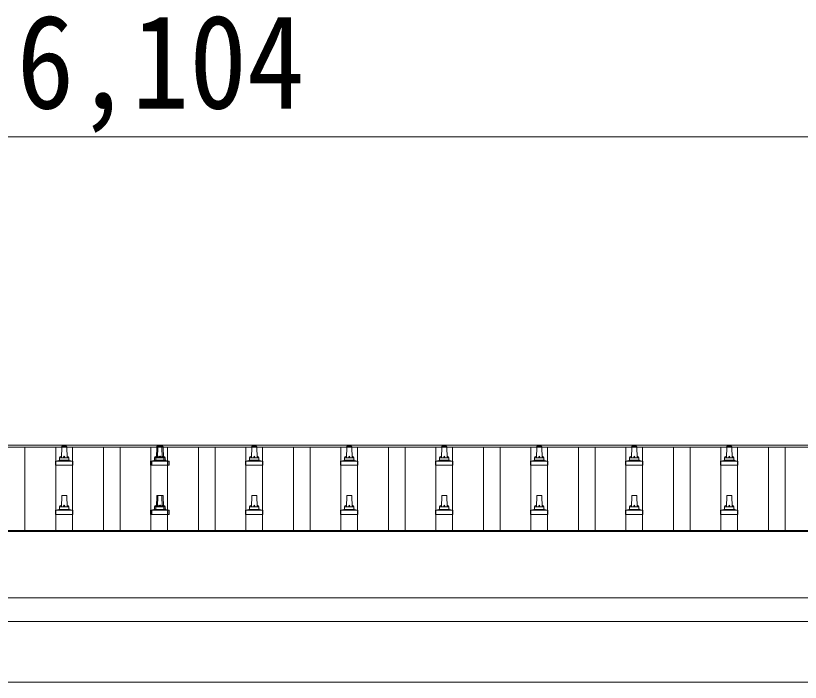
# Model space of a CAD drawing. Units: millimetres at full size, sheet at 1:60; details may follow other scales. Extents: x -16864 to 16864, y -11640 to 11640.
# Drawn here: x -8272 to -6620, y -5089 to -3685 of the extents above; entities that cross this region are included whole.
import ezdxf
from ezdxf.enums import TextEntityAlignment as Align

# ---------------------------------------------------------------- set-up
doc = ezdxf.new("R2010")
doc.units = ezdxf.units.MM
doc.header["$LTSCALE"] = 60
for name, color, linetype, lineweight in [('0-2_TEXT1', 4, 'Continuous', 9), ('0-5_ELV2', 5, 'Continuous', 5), ('0-8_TABLE1', 6, 'Continuous', 9)]:
    doc.layers.add(name, color=color, linetype=linetype, lineweight=lineweight)
doc.styles.add('ＭＳ ゴシック', font='')
doc.styles.get('ＭＳ ゴシック').set_extended_font_data('MS Gothic')

msp = doc.modelspace()

# ---------------------------------------------------------------- linework, layer by layer
at = {"layer": '0-2_TEXT1'}
for p, q in [((-10992.98, -4589.79), (-4946.98, -4589.79)), ((-10992.98, -4593.37), (-4946.98, -4593.37)), ((-10990.98, -4769.4), (-4948.98, -4769.4)), ((-10990.98, -4771.29), (-4948.98, -4771.29)), ((-4948.98, -4911.17), (-10990.98, -4911.17)), ((-10990.98, -4961), (-4948.98, -4961)), ((-10969.98, -5088.9), (-5073.98, -5088.9))]:
    msp.add_line(p, q, dxfattribs=at)
at = {"layer": '0-5_ELV2', "color": 4, "lineweight": 9}
for p, q in [((-8252.48, -4769.4), (-8252.48, -4593.37)), ((-8187.48, -4769.4), (-8187.48, -4593.37)), ((-8152.48, -4769.4), (-8152.48, -4593.37)), ((-8087.48, -4769.4), (-8087.48, -4593.37)), ((-8052.48, -4769.4), (-8052.48, -4593.37)), ((-7987.48, -4769.4), (-7987.48, -4593.37)), ((-7952.48, -4769.4), (-7952.48, -4593.37)), ((-7887.48, -4769.4), (-7887.48, -4593.37)), ((-7852.48, -4769.4), (-7852.48, -4593.37)), ((-7787.48, -4769.4), (-7787.48, -4593.37)), ((-7752.48, -4769.4), (-7752.48, -4593.37)), ((-7687.48, -4769.4), (-7687.48, -4593.37)), ((-7652.48, -4769.4), (-7652.48, -4593.37)), ((-7587.48, -4769.4), (-7587.48, -4593.37)), ((-7552.48, -4769.4), (-7552.48, -4593.37)), ((-7487.48, -4769.4), (-7487.48, -4593.37)), ((-7452.48, -4769.4), (-7452.48, -4593.37)), ((-7387.48, -4769.4), (-7387.48, -4593.37)), ((-7352.48, -4769.4), (-7352.48, -4593.37)), ((-7287.48, -4769.4), (-7287.48, -4593.37)), ((-7252.48, -4769.4), (-7252.48, -4593.37)), ((-7187.48, -4769.4), (-7187.48, -4593.37)), ((-7152.48, -4769.4), (-7152.48, -4593.37)), ((-7087.48, -4769.4), (-7087.48, -4593.37)), ((-7052.48, -4769.4), (-7052.48, -4593.37)), ((-6987.48, -4769.4), (-6987.48, -4593.37)), ((-6952.48, -4769.4), (-6952.48, -4593.37)), ((-6887.48, -4769.4), (-6887.48, -4593.37)), ((-6852.48, -4769.4), (-6852.48, -4593.37)), ((-6787.48, -4769.4), (-6787.48, -4593.37)), ((-6752.48, -4769.4), (-6752.48, -4593.37)), ((-6687.48, -4769.4), (-6687.48, -4593.37)), ((-6652.48, -4769.4), (-6652.48, -4593.37))]:
    msp.add_line(p, q, dxfattribs=at)
at = {"layer": '0-5_ELV2'}
for p, q in [((-8175.98, -4616.3), (-8175.26, -4592.78)), ((-8174.26, -4591.8), (-8165.71, -4591.8)), ((-8164.71, -4592.78), (-8163.98, -4616.3)), ((-7975.98, -4616.3), (-7975.26, -4592.78)), ((-7974.26, -4591.8), (-7962.96, -4591.8)), ((-7973.23, -4616.3), (-7972.51, -4592.78)), ((-7964.71, -4592.78), (-7963.98, -4616.3)), ((-7961.96, -4592.78), (-7961.23, -4616.3)), ((-7775.98, -4616.3), (-7775.26, -4592.78)), ((-7774.26, -4591.8), (-7765.71, -4591.8)), ((-7764.71, -4592.78), (-7763.98, -4616.3)), ((-7575.98, -4616.3), (-7575.26, -4592.78)), ((-7574.26, -4591.8), (-7565.71, -4591.8)), ((-7564.71, -4592.78), (-7563.98, -4616.3)), ((-7375.98, -4616.3), (-7375.26, -4592.78)), ((-7374.26, -4591.8), (-7365.71, -4591.8)), ((-7364.71, -4592.78), (-7363.98, -4616.3)), ((-7175.98, -4616.3), (-7175.26, -4592.78)), ((-7174.26, -4591.8), (-7165.71, -4591.8)), ((-7164.71, -4592.78), (-7163.98, -4616.3)), ((-6975.98, -4616.3), (-6975.26, -4592.78)), ((-6974.26, -4591.8), (-6965.71, -4591.8)), ((-6964.71, -4592.78), (-6963.98, -4616.3)), ((-6775.98, -4616.3), (-6775.26, -4592.78)), ((-6774.26, -4591.8), (-6765.71, -4591.8)), ((-6764.71, -4592.78), (-6763.98, -4616.3)), ((-8188.23, -4631.8), (-8188.23, -4624.09)), ((-8187.85, -4623.3), (-8152.12, -4623.3)), ((-8187.47, -4623.12), (-8180.75, -4621.49)), ((-8180.37, -4621.3), (-8159.6, -4621.3)), ((-8179.98, -4620.52), (-8179.98, -4616.3)), ((-8178.98, -4616.3), (-8160.98, -4616.3)), ((-8159.98, -4620.52), (-8159.98, -4616.3)), ((-8152.5, -4623.12), (-8159.22, -4621.49)), ((-8151.73, -4631.8), (-8151.73, -4624.09)), ((-7988.23, -4631.8), (-7988.23, -4624.09)), ((-7987.85, -4623.3), (-7949.37, -4623.3)), ((-7987.47, -4623.12), (-7980.75, -4621.49)), ((-7985.48, -4631.8), (-7985.48, -4624.09)), ((-7984.72, -4623.12), (-7978, -4621.49)), ((-7980.37, -4621.3), (-7956.85, -4621.3)), ((-7979.98, -4620.52), (-7979.98, -4616.3)), ((-7978.98, -4616.3), (-7958.23, -4616.3)), ((-7977.23, -4620.52), (-7977.23, -4616.3)), ((-7959.98, -4620.52), (-7959.98, -4616.3)), ((-7952.5, -4623.12), (-7959.22, -4621.49)), ((-7957.23, -4620.52), (-7957.23, -4616.3)), ((-7949.75, -4623.12), (-7956.47, -4621.49)), ((-7951.73, -4631.8), (-7951.73, -4624.09)), ((-7948.98, -4631.8), (-7948.98, -4624.09)), ((-7788.23, -4631.8), (-7788.23, -4624.09)), ((-7787.85, -4623.3), (-7752.12, -4623.3)), ((-7787.47, -4623.12), (-7780.75, -4621.49)), ((-7780.37, -4621.3), (-7759.6, -4621.3)), ((-7779.98, -4620.52), (-7779.98, -4616.3)), ((-7778.98, -4616.3), (-7760.98, -4616.3)), ((-7759.98, -4620.52), (-7759.98, -4616.3)), ((-7752.5, -4623.12), (-7759.22, -4621.49)), ((-7751.73, -4631.8), (-7751.73, -4624.09)), ((-7588.23, -4631.8), (-7588.23, -4624.09)), ((-7587.85, -4623.3), (-7552.12, -4623.3)), ((-7587.47, -4623.12), (-7580.75, -4621.49)), ((-7580.37, -4621.3), (-7559.6, -4621.3)), ((-7579.98, -4620.52), (-7579.98, -4616.3)), ((-7578.98, -4616.3), (-7560.98, -4616.3)), ((-7559.98, -4620.52), (-7559.98, -4616.3)), ((-7552.5, -4623.12), (-7559.22, -4621.49)), ((-7551.73, -4631.8), (-7551.73, -4624.09)), ((-7388.23, -4631.8), (-7388.23, -4624.09)), ((-7387.85, -4623.3), (-7352.12, -4623.3)), ((-7387.47, -4623.12), (-7380.75, -4621.49)), ((-7380.37, -4621.3), (-7359.6, -4621.3)), ((-7379.98, -4620.52), (-7379.98, -4616.3)), ((-7378.98, -4616.3), (-7360.98, -4616.3)), ((-7359.98, -4620.52), (-7359.98, -4616.3)), ((-7352.5, -4623.12), (-7359.22, -4621.49)), ((-7351.73, -4631.8), (-7351.73, -4624.09)), ((-7188.23, -4631.8), (-7188.23, -4624.09)), ((-7187.85, -4623.3), (-7152.12, -4623.3)), ((-7187.47, -4623.12), (-7180.75, -4621.49)), ((-7180.37, -4621.3), (-7159.6, -4621.3)), ((-7179.98, -4620.52), (-7179.98, -4616.3)), ((-7178.98, -4616.3), (-7160.98, -4616.3)), ((-7159.98, -4620.52), (-7159.98, -4616.3)), ((-7152.5, -4623.12), (-7159.22, -4621.49)), ((-7151.73, -4631.8), (-7151.73, -4624.09)), ((-6988.23, -4631.8), (-6988.23, -4624.09)), ((-6987.85, -4623.3), (-6952.12, -4623.3)), ((-6987.47, -4623.12), (-6980.75, -4621.49)), ((-6980.37, -4621.3), (-6959.6, -4621.3)), ((-6979.98, -4620.52), (-6979.98, -4616.3)), ((-6978.98, -4616.3), (-6960.98, -4616.3)), ((-6959.98, -4620.52), (-6959.98, -4616.3)), ((-6952.5, -4623.12), (-6959.22, -4621.49)), ((-6951.73, -4631.8), (-6951.73, -4624.09)), ((-6788.23, -4631.8), (-6788.23, -4624.09)), ((-6787.85, -4623.3), (-6752.12, -4623.3)), ((-6787.47, -4623.12), (-6780.75, -4621.49)), ((-6780.37, -4621.3), (-6759.6, -4621.3)), ((-6779.98, -4620.52), (-6779.98, -4616.3)), ((-6778.98, -4616.3), (-6760.98, -4616.3)), ((-6759.98, -4620.52), (-6759.98, -4616.3)), ((-6752.5, -4623.12), (-6759.22, -4621.49)), ((-6751.73, -4631.8), (-6751.73, -4624.09)), ((-8151.73, -4631.8), (-8188.23, -4631.8)), ((-7948.98, -4631.8), (-7988.23, -4631.8)), ((-7751.73, -4631.8), (-7788.23, -4631.8)), ((-7551.73, -4631.8), (-7588.23, -4631.8)), ((-7351.73, -4631.8), (-7388.23, -4631.8)), ((-7151.73, -4631.8), (-7188.23, -4631.8)), ((-6951.73, -4631.8), (-6988.23, -4631.8)), ((-6751.73, -4631.8), (-6788.23, -4631.8)), ((-8175.98, -4719.64), (-8175.26, -4696.11)), ((-8174.26, -4695.14), (-8165.71, -4695.14)), ((-8164.71, -4696.11), (-8163.98, -4719.64)), ((-7975.98, -4719.64), (-7975.26, -4696.11)), ((-7974.26, -4695.14), (-7962.96, -4695.14)), ((-7973.23, -4719.64), (-7972.51, -4696.11)), ((-7964.71, -4696.11), (-7963.98, -4719.64)), ((-7961.96, -4696.11), (-7961.23, -4719.64)), ((-7775.98, -4719.64), (-7775.26, -4696.11)), ((-7774.26, -4695.14), (-7765.71, -4695.14)), ((-7764.71, -4696.11), (-7763.98, -4719.64)), ((-7575.98, -4719.64), (-7575.26, -4696.11)), ((-7574.26, -4695.14), (-7565.71, -4695.14)), ((-7564.71, -4696.11), (-7563.98, -4719.64)), ((-7375.98, -4719.64), (-7375.26, -4696.11)), ((-7374.26, -4695.14), (-7365.71, -4695.14)), ((-7364.71, -4696.11), (-7363.98, -4719.64)), ((-7175.98, -4719.64), (-7175.26, -4696.11)), ((-7174.26, -4695.14), (-7165.71, -4695.14)), ((-7164.71, -4696.11), (-7163.98, -4719.64)), ((-6975.98, -4719.64), (-6975.26, -4696.11)), ((-6974.26, -4695.14), (-6965.71, -4695.14)), ((-6964.71, -4696.11), (-6963.98, -4719.64)), ((-6775.98, -4719.64), (-6775.26, -4696.11)), ((-6774.26, -4695.14), (-6765.71, -4695.14)), ((-6764.71, -4696.11), (-6763.98, -4719.64)), ((-8179.98, -4723.85), (-8179.98, -4719.64)), ((-8178.98, -4719.64), (-8160.98, -4719.64)), ((-8159.98, -4723.85), (-8159.98, -4719.64)), ((-7979.98, -4723.85), (-7979.98, -4719.64)), ((-7978.98, -4719.64), (-7958.23, -4719.64)), ((-7977.23, -4723.85), (-7977.23, -4719.64)), ((-7959.98, -4723.85), (-7959.98, -4719.64)), ((-7957.23, -4723.85), (-7957.23, -4719.64)), ((-7779.98, -4723.85), (-7779.98, -4719.64)), ((-7778.98, -4719.64), (-7760.98, -4719.64)), ((-7759.98, -4723.85), (-7759.98, -4719.64)), ((-7579.98, -4723.85), (-7579.98, -4719.64)), ((-7578.98, -4719.64), (-7560.98, -4719.64)), ((-7559.98, -4723.85), (-7559.98, -4719.64)), ((-7379.98, -4723.85), (-7379.98, -4719.64)), ((-7378.98, -4719.64), (-7360.98, -4719.64)), ((-7359.98, -4723.85), (-7359.98, -4719.64)), ((-7179.98, -4723.85), (-7179.98, -4719.64)), ((-7178.98, -4719.64), (-7160.98, -4719.64)), ((-7159.98, -4723.85), (-7159.98, -4719.64)), ((-6979.98, -4723.85), (-6979.98, -4719.64)), ((-6978.98, -4719.64), (-6960.98, -4719.64)), ((-6959.98, -4723.85), (-6959.98, -4719.64)), ((-6779.98, -4723.85), (-6779.98, -4719.64)), ((-6778.98, -4719.64), (-6760.98, -4719.64)), ((-6759.98, -4723.85), (-6759.98, -4719.64)), ((-8188.23, -4735.14), (-8188.23, -4727.42)), ((-8151.73, -4735.14), (-8188.23, -4735.14)), ((-8187.85, -4726.64), (-8152.12, -4726.64)), ((-8187.47, -4726.45), (-8180.75, -4724.82)), ((-8180.37, -4724.64), (-8159.6, -4724.64)), ((-8152.5, -4726.45), (-8159.22, -4724.82)), ((-8151.73, -4735.14), (-8151.73, -4727.42)), ((-7988.23, -4735.14), (-7988.23, -4727.42)), ((-7948.98, -4735.14), (-7988.23, -4735.14)), ((-7987.85, -4726.64), (-7949.37, -4726.64)), ((-7987.47, -4726.45), (-7980.75, -4724.82)), ((-7985.48, -4735.14), (-7985.48, -4727.42)), ((-7984.72, -4726.45), (-7978, -4724.82)), ((-7980.37, -4724.64), (-7956.85, -4724.64)), ((-7952.5, -4726.45), (-7959.22, -4724.82)), ((-7949.75, -4726.45), (-7956.47, -4724.82)), ((-7951.73, -4735.14), (-7951.73, -4727.42)), ((-7948.98, -4735.14), (-7948.98, -4727.42)), ((-7788.23, -4735.14), (-7788.23, -4727.42)), ((-7751.73, -4735.14), (-7788.23, -4735.14)), ((-7787.85, -4726.64), (-7752.12, -4726.64)), ((-7787.47, -4726.45), (-7780.75, -4724.82)), ((-7780.37, -4724.64), (-7759.6, -4724.64)), ((-7752.5, -4726.45), (-7759.22, -4724.82)), ((-7751.73, -4735.14), (-7751.73, -4727.42)), ((-7588.23, -4735.14), (-7588.23, -4727.42)), ((-7551.73, -4735.14), (-7588.23, -4735.14)), ((-7587.85, -4726.64), (-7552.12, -4726.64)), ((-7587.47, -4726.45), (-7580.75, -4724.82)), ((-7580.37, -4724.64), (-7559.6, -4724.64)), ((-7552.5, -4726.45), (-7559.22, -4724.82)), ((-7551.73, -4735.14), (-7551.73, -4727.42)), ((-7388.23, -4735.14), (-7388.23, -4727.42)), ((-7351.73, -4735.14), (-7388.23, -4735.14)), ((-7387.85, -4726.64), (-7352.12, -4726.64)), ((-7387.47, -4726.45), (-7380.75, -4724.82)), ((-7380.37, -4724.64), (-7359.6, -4724.64)), ((-7352.5, -4726.45), (-7359.22, -4724.82)), ((-7351.73, -4735.14), (-7351.73, -4727.42)), ((-7188.23, -4735.14), (-7188.23, -4727.42)), ((-7151.73, -4735.14), (-7188.23, -4735.14)), ((-7187.85, -4726.64), (-7152.12, -4726.64)), ((-7187.47, -4726.45), (-7180.75, -4724.82)), ((-7180.37, -4724.64), (-7159.6, -4724.64)), ((-7152.5, -4726.45), (-7159.22, -4724.82)), ((-7151.73, -4735.14), (-7151.73, -4727.42)), ((-6988.23, -4735.14), (-6988.23, -4727.42)), ((-6951.73, -4735.14), (-6988.23, -4735.14)), ((-6987.85, -4726.64), (-6952.12, -4726.64)), ((-6987.47, -4726.45), (-6980.75, -4724.82)), ((-6980.37, -4724.64), (-6959.6, -4724.64)), ((-6952.5, -4726.45), (-6959.22, -4724.82)), ((-6951.73, -4735.14), (-6951.73, -4727.42)), ((-6788.23, -4735.14), (-6788.23, -4727.42)), ((-6751.73, -4735.14), (-6788.23, -4735.14)), ((-6787.85, -4726.64), (-6752.12, -4726.64)), ((-6787.47, -4726.45), (-6780.75, -4724.82)), ((-6780.37, -4724.64), (-6759.6, -4724.64)), ((-6752.5, -4726.45), (-6759.22, -4724.82)), ((-6751.73, -4735.14), (-6751.73, -4727.42))]:
    msp.add_line(p, q, dxfattribs=at)
for centre, radius, start, end in [((-8174.26, -4592.8), 1, 90, 178.60509), ((-8165.71, -4592.8), 1, 1.39491, 90), ((-7974.26, -4592.8), 1, 90, 178.60509), ((-7971.51, -4592.8), 1, 90, 178.60509), ((-7965.71, -4592.8), 1, 1.39491, 90), ((-7962.96, -4592.8), 1, 1.39491, 90), ((-7774.26, -4592.8), 1, 90, 178.60509), ((-7765.71, -4592.8), 1, 1.39491, 90), ((-7574.26, -4592.8), 1, 90, 178.60509), ((-7565.71, -4592.8), 1, 1.39491, 90), ((-7374.26, -4592.8), 1, 90, 178.60509), ((-7365.71, -4592.8), 1, 1.39491, 90), ((-7174.26, -4592.8), 1, 90, 178.60509), ((-7165.71, -4592.8), 1, 1.39491, 90), ((-6974.26, -4592.8), 1, 90, 178.60509), ((-6965.71, -4592.8), 1, 1.39491, 90), ((-6774.26, -4592.8), 1, 90, 178.60509), ((-6765.71, -4592.8), 1, 1.39491, 90), ((-8187.23, -4624.09), 1, 103.62699, 180), ((-8180.98, -4620.52), 1, 283.62699, 0), ((-8175.9, -4616.94), 4.13, 90, 171.17633), ((-8178.98, -4617.3), 1, 90, 180), ((-8166.65, -4616.3), 4.83, 133.60282, 180), ((-8173.32, -4616.3), 4.83, 0, 46.39718), ((-8164.07, -4616.94), 4.13, 8.82367, 90), ((-8160.98, -4617.3), 1, 0, 90), ((-8158.98, -4620.52), 1, 180, 256.37301), ((-8152.73, -4624.09), 1, 0, 76.37301), ((-7987.23, -4624.09), 1, 103.62699, 180), ((-7984.48, -4624.09), 1, 103.62699, 180), ((-7980.98, -4620.52), 1, 283.62699, 0), ((-7975.9, -4616.94), 4.13, 90, 171.17633), ((-7978.98, -4617.3), 1, 90, 180), ((-7978.23, -4620.52), 1, 283.62699, 0), ((-7973.15, -4616.94), 4.13, 90, 171.17633), ((-7976.23, -4617.3), 1, 90, 180), ((-7966.65, -4616.3), 4.83, 133.60282, 180), ((-7973.32, -4616.3), 4.83, 0, 46.39718), ((-7963.9, -4616.3), 4.83, 133.60282, 180), ((-7970.57, -4616.3), 4.83, 0, 46.39718), ((-7964.07, -4616.94), 4.13, 8.82367, 90), ((-7961.32, -4616.94), 4.13, 8.82367, 90), ((-7960.98, -4617.3), 1, 0, 90), ((-7958.98, -4620.52), 1, 180, 256.37301), ((-7958.23, -4617.3), 1, 0, 90), ((-7956.23, -4620.52), 1, 180, 256.37301), ((-7952.73, -4624.09), 1, 0, 76.37301), ((-7949.98, -4624.09), 1, 0, 76.37301), ((-7787.23, -4624.09), 1, 103.62699, 180), ((-7780.98, -4620.52), 1, 283.62699, 0), ((-7775.9, -4616.94), 4.13, 90, 171.17633), ((-7778.98, -4617.3), 1, 90, 180), ((-7766.65, -4616.3), 4.83, 133.60282, 180), ((-7773.32, -4616.3), 4.83, 0, 46.39718), ((-7764.07, -4616.94), 4.13, 8.82367, 90), ((-7760.98, -4617.3), 1, 0, 90), ((-7758.98, -4620.52), 1, 180, 256.37301), ((-7752.73, -4624.09), 1, 0, 76.37301), ((-7587.23, -4624.09), 1, 103.62699, 180), ((-7580.98, -4620.52), 1, 283.62699, 0), ((-7575.9, -4616.94), 4.13, 90, 171.17633), ((-7578.98, -4617.3), 1, 90, 180), ((-7566.65, -4616.3), 4.83, 133.60282, 180), ((-7573.32, -4616.3), 4.83, 0, 46.39718), ((-7564.07, -4616.94), 4.13, 8.82367, 90), ((-7560.98, -4617.3), 1, 0, 90), ((-7558.98, -4620.52), 1, 180, 256.37301), ((-7552.73, -4624.09), 1, 0, 76.37301), ((-7387.23, -4624.09), 1, 103.62699, 180), ((-7380.98, -4620.52), 1, 283.62699, 0), ((-7375.9, -4616.94), 4.13, 90, 171.17633), ((-7378.98, -4617.3), 1, 90, 180), ((-7366.65, -4616.3), 4.83, 133.60282, 180), ((-7373.32, -4616.3), 4.83, 0, 46.39718), ((-7364.07, -4616.94), 4.13, 8.82367, 90), ((-7360.98, -4617.3), 1, 0, 90), ((-7358.98, -4620.52), 1, 180, 256.37301), ((-7352.73, -4624.09), 1, 0, 76.37301), ((-7187.23, -4624.09), 1, 103.62699, 180), ((-7180.98, -4620.52), 1, 283.62699, 0), ((-7175.9, -4616.94), 4.13, 90, 171.17633), ((-7178.98, -4617.3), 1, 90, 180), ((-7166.65, -4616.3), 4.83, 133.60282, 180), ((-7173.32, -4616.3), 4.83, 0, 46.39718), ((-7164.07, -4616.94), 4.13, 8.82367, 90), ((-7160.98, -4617.3), 1, 0, 90), ((-7158.98, -4620.52), 1, 180, 256.37301), ((-7152.73, -4624.09), 1, 0, 76.37301), ((-6987.23, -4624.09), 1, 103.62699, 180), ((-6980.98, -4620.52), 1, 283.62699, 0), ((-6975.9, -4616.94), 4.13, 90, 171.17633), ((-6978.98, -4617.3), 1, 90, 180), ((-6966.65, -4616.3), 4.83, 133.60282, 180), ((-6973.32, -4616.3), 4.83, 0, 46.39718), ((-6964.07, -4616.94), 4.13, 8.82367, 90), ((-6960.98, -4617.3), 1, 0, 90), ((-6958.98, -4620.52), 1, 180, 256.37301), ((-6952.73, -4624.09), 1, 0, 76.37301), ((-6787.23, -4624.09), 1, 103.62699, 180), ((-6780.98, -4620.52), 1, 283.62699, 0), ((-6775.9, -4616.94), 4.13, 90, 171.17633), ((-6778.98, -4617.3), 1, 90, 180), ((-6766.65, -4616.3), 4.83, 133.60282, 180), ((-6773.32, -4616.3), 4.83, 0, 46.39718), ((-6764.07, -4616.94), 4.13, 8.82367, 90), ((-6760.98, -4617.3), 1, 0, 90), ((-6758.98, -4620.52), 1, 180, 256.37301), ((-6752.73, -4624.09), 1, 0, 76.37301), ((-8174.26, -4696.14), 1, 90, 178.60509), ((-8165.71, -4696.14), 1, 1.39491, 90), ((-7974.26, -4696.14), 1, 90, 178.60509), ((-7971.51, -4696.14), 1, 90, 178.60509), ((-7965.71, -4696.14), 1, 1.39491, 90), ((-7962.96, -4696.14), 1, 1.39491, 90), ((-7774.26, -4696.14), 1, 90, 178.60509), ((-7765.71, -4696.14), 1, 1.39491, 90), ((-7574.26, -4696.14), 1, 90, 178.60509), ((-7565.71, -4696.14), 1, 1.39491, 90), ((-7374.26, -4696.14), 1, 90, 178.60509), ((-7365.71, -4696.14), 1, 1.39491, 90), ((-7174.26, -4696.14), 1, 90, 178.60509), ((-7165.71, -4696.14), 1, 1.39491, 90), ((-6974.26, -4696.14), 1, 90, 178.60509), ((-6965.71, -4696.14), 1, 1.39491, 90), ((-6774.26, -4696.14), 1, 90, 178.60509), ((-6765.71, -4696.14), 1, 1.39491, 90), ((-8180.98, -4723.85), 1, 283.62699, 0), ((-8175.9, -4720.27), 4.13, 90, 171.17633), ((-8178.98, -4720.64), 1, 90, 180), ((-8166.65, -4719.64), 4.83, 133.60282, 180), ((-8173.32, -4719.64), 4.83, 0, 46.39718), ((-8164.07, -4720.27), 4.13, 8.82367, 90), ((-8160.98, -4720.64), 1, 0, 90), ((-8158.98, -4723.85), 1, 180, 256.37301), ((-7980.98, -4723.85), 1, 283.62699, 0), ((-7975.9, -4720.27), 4.13, 90, 171.17633), ((-7978.98, -4720.64), 1, 90, 180), ((-7978.23, -4723.85), 1, 283.62699, 0), ((-7973.15, -4720.27), 4.13, 90, 171.17633), ((-7976.23, -4720.64), 1, 90, 180), ((-7966.65, -4719.64), 4.83, 133.60282, 180), ((-7973.32, -4719.64), 4.83, 0, 46.39718), ((-7963.9, -4719.64), 4.83, 133.60282, 180), ((-7970.57, -4719.64), 4.83, 0, 46.39718), ((-7964.07, -4720.27), 4.13, 8.82367, 90), ((-7961.32, -4720.27), 4.13, 8.82367, 90), ((-7960.98, -4720.64), 1, 0, 90), ((-7958.98, -4723.85), 1, 180, 256.37301), ((-7958.23, -4720.64), 1, 0, 90), ((-7956.23, -4723.85), 1, 180, 256.37301), ((-7780.98, -4723.85), 1, 283.62699, 0), ((-7775.9, -4720.27), 4.13, 90, 171.17633), ((-7778.98, -4720.64), 1, 90, 180), ((-7766.65, -4719.64), 4.83, 133.60282, 180), ((-7773.32, -4719.64), 4.83, 0, 46.39718), ((-7764.07, -4720.27), 4.13, 8.82367, 90), ((-7760.98, -4720.64), 1, 0, 90), ((-7758.98, -4723.85), 1, 180, 256.37301), ((-7580.98, -4723.85), 1, 283.62699, 0), ((-7575.9, -4720.27), 4.13, 90, 171.17633), ((-7578.98, -4720.64), 1, 90, 180), ((-7566.65, -4719.64), 4.83, 133.60282, 180), ((-7573.32, -4719.64), 4.83, 0, 46.39718), ((-7564.07, -4720.27), 4.13, 8.82367, 90), ((-7560.98, -4720.64), 1, 0, 90), ((-7558.98, -4723.85), 1, 180, 256.37301), ((-7380.98, -4723.85), 1, 283.62699, 0), ((-7375.9, -4720.27), 4.13, 90, 171.17633), ((-7378.98, -4720.64), 1, 90, 180), ((-7366.65, -4719.64), 4.83, 133.60282, 180), ((-7373.32, -4719.64), 4.83, 0, 46.39718), ((-7364.07, -4720.27), 4.13, 8.82367, 90), ((-7360.98, -4720.64), 1, 0, 90), ((-7358.98, -4723.85), 1, 180, 256.37301), ((-7180.98, -4723.85), 1, 283.62699, 0), ((-7175.9, -4720.27), 4.13, 90, 171.17633), ((-7178.98, -4720.64), 1, 90, 180), ((-7166.65, -4719.64), 4.83, 133.60282, 180), ((-7173.32, -4719.64), 4.83, 0, 46.39718), ((-7164.07, -4720.27), 4.13, 8.82367, 90), ((-7160.98, -4720.64), 1, 0, 90), ((-7158.98, -4723.85), 1, 180, 256.37301), ((-6980.98, -4723.85), 1, 283.62699, 0), ((-6975.9, -4720.27), 4.13, 90, 171.17633), ((-6978.98, -4720.64), 1, 90, 180), ((-6966.65, -4719.64), 4.83, 133.60282, 180), ((-6973.32, -4719.64), 4.83, 0, 46.39718), ((-6964.07, -4720.27), 4.13, 8.82367, 90), ((-6960.98, -4720.64), 1, 0, 90), ((-6958.98, -4723.85), 1, 180, 256.37301), ((-6780.98, -4723.85), 1, 283.62699, 0), ((-6775.9, -4720.27), 4.13, 90, 171.17633), ((-6778.98, -4720.64), 1, 90, 180), ((-6766.65, -4719.64), 4.83, 133.60282, 180), ((-6773.32, -4719.64), 4.83, 0, 46.39718), ((-6764.07, -4720.27), 4.13, 8.82367, 90), ((-6760.98, -4720.64), 1, 0, 90), ((-6758.98, -4723.85), 1, 180, 256.37301), ((-8187.23, -4727.42), 1, 103.62699, 180), ((-8152.73, -4727.42), 1, 0, 76.37301), ((-7987.23, -4727.42), 1, 103.62699, 180), ((-7984.48, -4727.42), 1, 103.62699, 180), ((-7952.73, -4727.42), 1, 0, 76.37301), ((-7949.98, -4727.42), 1, 0, 76.37301), ((-7787.23, -4727.42), 1, 103.62699, 180), ((-7752.73, -4727.42), 1, 0, 76.37301), ((-7587.23, -4727.42), 1, 103.62699, 180), ((-7552.73, -4727.42), 1, 0, 76.37301), ((-7387.23, -4727.42), 1, 103.62699, 180), ((-7352.73, -4727.42), 1, 0, 76.37301), ((-7187.23, -4727.42), 1, 103.62699, 180), ((-7152.73, -4727.42), 1, 0, 76.37301), ((-6987.23, -4727.42), 1, 103.62699, 180), ((-6952.73, -4727.42), 1, 0, 76.37301), ((-6787.23, -4727.42), 1, 103.62699, 180), ((-6752.73, -4727.42), 1, 0, 76.37301)]:
    msp.add_arc(centre, radius, start, end, dxfattribs=at)
at = {"layer": '0-8_TABLE1'}
msp.add_line((-4917.98, -3939.79), (-11021.98, -3939.79), dxfattribs=at)

# ---------------------------------------------------------------- texts
at = {"layer": '0-8_TABLE1', "color": 7, "style": 'ＭＳ ゴシック', "width": 0.9}
msp.add_text('6,104', height=197.9, dxfattribs=at).set_placement((-8269.98, -3939.79), align=Align.BOTTOM_LEFT)

doc.saveas('drawing.dxf')
